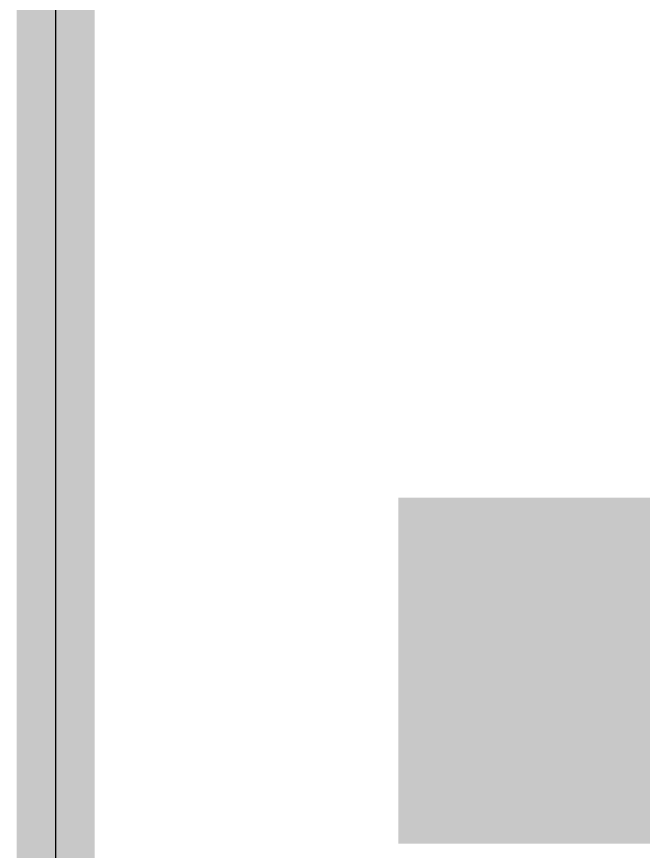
# Model space of a CAD drawing. Extents: x 40.2 to 61.4, y 22.5 to 56.
# Drawn here: x 40.234 to 42.681, y 45.664 to 48.925 of the extents above; entities that cross this region are included whole.
import ezdxf

# ---------------------------------------------------------------- set-up
doc = ezdxf.new("R2010")
doc.units = 0
for name, color, linetype in [('1', 12, 'CONTINUOUS'), ('16', 132, 'CONTINUOUS'), ('20', 31, 'CONTINUOUS'), ('29', 251, 'CONTINUOUS'), ('31', 251, 'CONTINUOUS')]:
    doc.layers.add(name, color=color, linetype=linetype)

# ---------------------------------------------------------------- blocks, each defined once
blk = doc.blocks.new('RECT')
blk.add_solid([(-0.5, -0.5), (0.5, -0.5), (-0.5, 0.5), (0.5, 0.5)])

msp = doc.modelspace()

# ---------------------------------------------------------------- linework, layer by layer
at = {"layer": '1', "const_width": 0.3048}
msp.add_lwpolyline([(40.386, 29.21), (40.386, 51.816)], dxfattribs=at)
at = {"layer": '16', "const_width": 0.3048}
msp.add_lwpolyline([(40.386, 29.21), (40.386, 51.816)], dxfattribs=at)
at = {"layer": '20'}
msp.add_line((40.386, 29.21), (40.386, 51.816), dxfattribs=at)

# ---------------------------------------------------------------- block references
at = {"layer": '1', "xscale": 3, "yscale": 1.2, "rotation": 180}
msp.add_blockref('RECT', (43.3, 46.37), dxfattribs=at)
at = {"layer": '29', "xscale": 3.1524, "yscale": 1.3524, "rotation": 180}
msp.add_blockref('RECT', (43.3, 46.37), dxfattribs=at)
at = {"layer": '31', "xscale": 3, "yscale": 1.2, "rotation": 180}
msp.add_blockref('RECT', (43.3, 46.37), dxfattribs=at)

doc.saveas('drawing.dxf')
